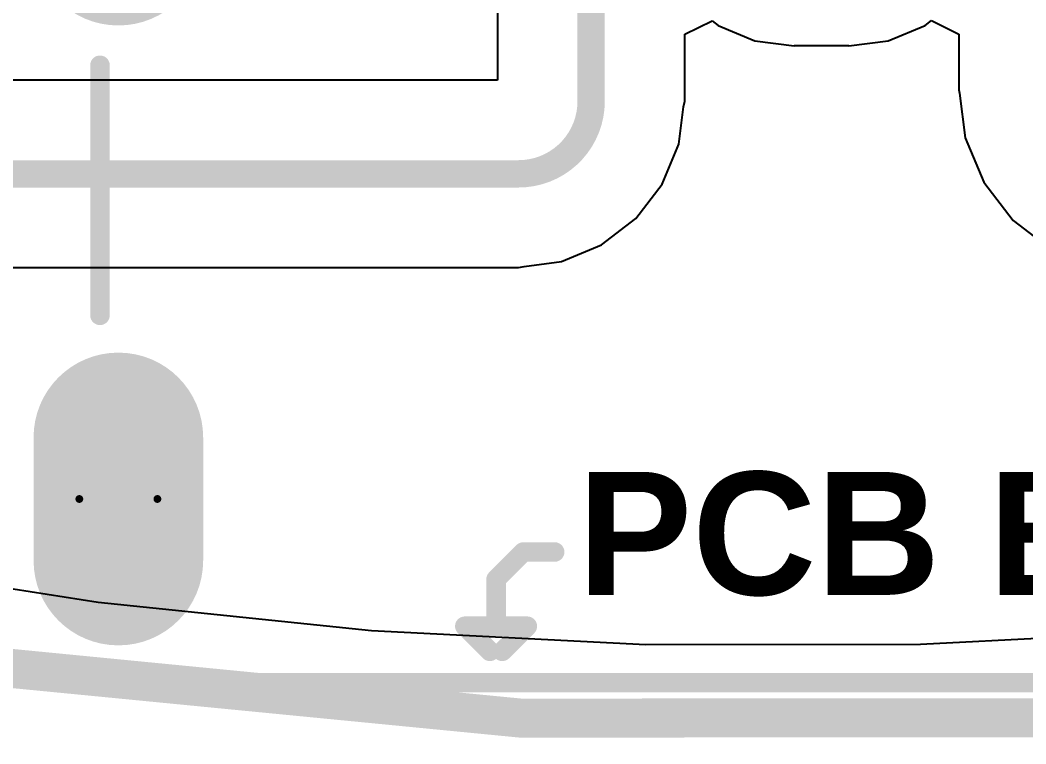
# Model space of a CAD drawing. Header units: inches. Extents: x -18 to 202, y -11 to 119.
# Drawn here: x 20.97 to 27.51, y -2.64 to 2.06 of the extents above; entities that cross this region are included whole.
import ezdxf

# ---------------------------------------------------------------- set-up
doc = ezdxf.new("R2010")
doc.units = ezdxf.units.IN
for name, color, linetype in [('Board Outline', 216, 'Continuous'), ('Bottom Layer', 5, 'Continuous'), ('Bottom Solder', 6, 'Continuous'), ('Drill Drawing', 1, 'Continuous'), ('Ground', 16, 'Continuous'), ('Mechanical 13', 56, 'Continuous'), ('Multi-Layer', 9, 'Continuous'), ('Pad Holes', 156, 'Continuous'), ('Power', 76, 'Continuous'), ('Top Layer', 1, 'Continuous'), ('Top Overlay', 2, 'Continuous'), ('Top Solder', 216, 'Continuous')]:
    doc.layers.add(name, color=color, linetype=linetype)
doc.styles.add('Arial_Bold', font='', dxfattribs={"height": 0.2})
doc.styles.get('Arial_Bold').set_extended_font_data('Arial', bold=True)

# ---------------------------------------------------------------- blocks, each defined once
blk = doc.blocks.new('TYPE_C_31_M_12__64')
at = {"layer": 'Bottom Layer'}
h = blk.add_hatch(color=5, dxfattribs=at)
edge = h.paths.add_edge_path()
edge.add_arc((-4.325, -2.775), 0.45, 180, 360)
edge.add_line((-3.875, -2.775), (-3.875, -1.975))
edge.add_arc((-4.325, -1.975), 0.45, 0, 180)
edge.add_line((-4.775, -1.975), (-4.775, -2.775))
at = {"layer": 'Bottom Solder'}
h = blk.add_hatch(color=6, dxfattribs=at)
edge = h.paths.add_edge_path()
edge.add_arc((-4.325, 2.355), 0.5516, 0, 180)
edge.add_line((-4.8766, 2.355), (-4.8766, 1.255))
edge.add_arc((-4.325, 1.255), 0.5516, 180, 360)
edge.add_line((-3.7734, 1.255), (-3.7734, 2.355))
h = blk.add_hatch(color=6, dxfattribs=at)
edge = h.paths.add_edge_path()
edge.add_arc((-4.325, -2.775), 0.5516, 180, 360)
edge.add_line((-3.7734, -2.775), (-3.7734, -1.975))
edge.add_arc((-4.325, -1.975), 0.5516, 0, 180)
edge.add_line((-4.8766, -1.975), (-4.8766, -2.775))
at = {"layer": 'Ground'}
h = blk.add_hatch(color=16, dxfattribs=at)
edge = h.paths.add_edge_path()
edge.add_arc((-4.325, -2.775), 0.45, 180, 360)
edge.add_line((-3.875, -2.775), (-3.875, -1.975))
edge.add_arc((-4.325, -1.975), 0.45, 0, 180)
edge.add_line((-4.775, -1.975), (-4.775, -2.775))
at = {"layer": 'Multi-Layer'}
h = blk.add_hatch(color=9, dxfattribs=at)
edge = h.paths.add_edge_path()
edge.add_arc((-4.325, -2.775), 0.45, 180, 360)
edge.add_line((-3.875, -2.775), (-3.875, -1.975))
edge.add_arc((-4.325, -1.975), 0.45, 0, 180)
edge.add_line((-4.775, -1.975), (-4.775, -2.775))
at = {"layer": 'Pad Holes'}
h = blk.add_hatch(color=7, dxfattribs=at)
edge = h.paths.add_edge_path()
edge.add_arc((-4.325, -2.775), 0.3, 180, 360)
edge.add_line((-4.025, -2.775), (-4.025, -1.975))
edge.add_arc((-4.325, -1.975), 0.3, 0, 180)
edge.add_line((-4.625, -1.975), (-4.625, -2.775))
at = {"layer": 'Power'}
h = blk.add_hatch(color=76, dxfattribs=at)
edge = h.paths.add_edge_path()
edge.add_arc((-4.325, -2.775), 0.45, 180, 360)
edge.add_line((-3.875, -2.775), (-3.875, -1.975))
edge.add_arc((-4.325, -1.975), 0.45, 0, 180)
edge.add_line((-4.775, -1.975), (-4.775, -2.775))
at = {"layer": 'Top Layer'}
h = blk.add_hatch(color=1, dxfattribs=at)
edge = h.paths.add_edge_path()
edge.add_arc((-4.325, -2.775), 0.45, 180, 360)
edge.add_line((-3.875, -2.775), (-3.875, -1.975))
edge.add_arc((-4.325, -1.975), 0.45, 0, 180)
edge.add_line((-4.775, -1.975), (-4.775, -2.775))
at = {"layer": 'Top Solder'}
h = blk.add_hatch(color=216, dxfattribs=at)
edge = h.paths.add_edge_path()
edge.add_arc((-4.325, 2.355), 0.5516, 0, 180)
edge.add_line((-4.8766, 2.355), (-4.8766, 1.255))
edge.add_arc((-4.325, 1.255), 0.5516, 180, 360)
edge.add_line((-3.7734, 1.255), (-3.7734, 2.355))
h = blk.add_hatch(color=216, dxfattribs=at)
edge = h.paths.add_edge_path()
edge.add_arc((-4.325, -2.775), 0.5516, 180, 360)
edge.add_line((-3.7734, -2.775), (-3.7734, -1.975))
edge.add_arc((-4.325, -1.975), 0.5516, 0, 180)
edge.add_line((-4.8766, -1.975), (-4.8766, -2.775))
at = {"layer": 'Mechanical 13'}
for points in [[(-1.8684, -2.8974, 0.127, 0.127, 0), (-1.6906, -2.7196, 0.127, 0.127, 0)], [(-1.6906, -2.7196, 0.127, 0.127, 0), (-1.4874, -2.7196, 0.127, 0.127, 0)], [(-1.8684, -2.8974, 0.127, 0.127, 0), (-1.8684, -3.2022, 0.127, 0.127, 0)], [(-2.0716, -3.2022, 0.127, 0.127, 0), (-1.8684, -3.2022, 0.127, 0.127, 0)], [(-2.0716, -3.2022, 0.127, 0.127, 0), (-1.9084, -3.3654, 0.127, 0.127, 0)], [(-1.8684, -3.2022, 0.127, 0.127, 0), (-1.6652, -3.2022, 0.127, 0.127, 0)], [(-1.8284, -3.3654, 0.127, 0.127, 0), (-1.6652, -3.2022, 0.127, 0.127, 0)]]:
    blk.add_lwpolyline(points, format="xyseb", dxfattribs=at)
for points in [[(-1.7223, -2.7196, 0.0635, 0.0635, 1), (-1.6588, -2.7196, 0.0635, 0.0635, 1)], [(-1.7223, -2.7196, 0.0635, 0.0635, 1), (-1.6588, -2.7196, 0.0635, 0.0635, 1)], [(-1.5191, -2.7196, 0.0635, 0.0635, 1), (-1.4556, -2.7196, 0.0635, 0.0635, 1)], [(-1.9002, -2.8974, 0.0635, 0.0635, 1), (-1.8367, -2.8974, 0.0635, 0.0635, 1)], [(-1.9002, -2.8974, 0.0635, 0.0635, 1), (-1.8367, -2.8974, 0.0635, 0.0635, 1)], [(-2.1034, -3.2022, 0.0635, 0.0635, 1), (-2.0399, -3.2022, 0.0635, 0.0635, 1)], [(-2.1034, -3.2022, 0.0635, 0.0635, 1), (-2.0399, -3.2022, 0.0635, 0.0635, 1)], [(-1.9001, -3.2022, 0.0635, 0.0635, 1), (-1.8366, -3.2022, 0.0635, 0.0635, 1)], [(-1.9001, -3.2022, 0.0635, 0.0635, 1), (-1.8366, -3.2022, 0.0635, 0.0635, 1)], [(-1.9001, -3.2022, 0.0635, 0.0635, 1), (-1.8366, -3.2022, 0.0635, 0.0635, 1)], [(-1.6969, -3.2022, 0.0635, 0.0635, 1), (-1.6334, -3.2022, 0.0635, 0.0635, 1)], [(-1.6969, -3.2022, 0.0635, 0.0635, 1), (-1.6334, -3.2022, 0.0635, 0.0635, 1)], [(-1.9402, -3.3654, 0.0635, 0.0635, 1), (-1.8767, -3.3654, 0.0635, 0.0635, 1)], [(-1.8601, -3.3654, 0.0635, 0.0635, 1), (-1.7966, -3.3654, 0.0635, 0.0635, 1)]]:
    blk.add_lwpolyline(points, format="xyseb", close=True, dxfattribs=at)
at = {"layer": 'Top Overlay'}
for points in [[(-4.4446, 0.4446, 0.127, 0.127, 0), (-4.4446, -1.181, 0.127, 0.127, 0)], [(-4.4954, -3.569, 0.127, 0.127, 0), (4.4954, -3.569, 0.127, 0.127, 0)]]:
    blk.add_lwpolyline(points, format="xyseb", dxfattribs=at)
for points in [[(-4.4764, 0.4446, 0.0635, 0.0635, 1), (-4.4129, 0.4446, 0.0635, 0.0635, 1)], [(-4.4764, -1.181, 0.0635, 0.0635, 1), (-4.4129, -1.181, 0.0635, 0.0635, 1)], [(-4.5272, -3.569, 0.0635, 0.0635, 1), (-4.4637, -3.569, 0.0635, 0.0635, 1)]]:
    blk.add_lwpolyline(points, format="xyseb", close=True, dxfattribs=at)
at = {"layer": 'Mechanical 13', "style": 'Arial_Bold'}
blk.add_text('PCB Edge', height=0.8, rotation=360, dxfattribs=at).set_placement((-1.3382, -2.9986))

msp = doc.modelspace()

# ---------------------------------------------------------------- linework, layer by layer
at = {"layer": 'Board Outline'}
msp.add_lwpolyline([(44.2299, 62.3099, 0.254, 0.254, -3.535496), (7.5647, 62.2891, 0.254, 0.254, 0)], format="xyseb", dxfattribs=at)
at = {"layer": 'Bottom Layer'}
for p, q in [((21.4786, -1.7225), (19.7132, -1.4469)), ((23.2559, -1.9063), (21.4786, -1.7225)), ((25.0403, -1.9978), (23.2559, -1.9063)), ((28.6115, -1.9032), (26.8271, -1.9968)), ((26.8271, -1.9968), (25.0403, -1.9978))]:
    msp.add_line(p, q, dxfattribs=at)
at = {"layer": 'Drill Drawing'}
for points in [[(21.863, -1.0502, 0.0508, 0.0508, 1), (21.355, -1.0502, 0.0508, 0.0508, 1)], [(21.3423, -1.0502, 0.0254, 0.0254, 1), (21.3677, -1.0502, 0.0254, 0.0254, 1)], [(21.8503, -1.0502, 0.0254, 0.0254, 1), (21.8757, -1.0502, 0.0254, 0.0254, 1)]]:
    msp.add_lwpolyline(points, format="xyseb", close=True, dxfattribs=at)
at = {"layer": 'Ground'}
for p, q in [((21.4786, -1.7225), (19.7132, -1.4469)), ((23.2559, -1.9063), (21.4786, -1.7225)), ((25.0403, -1.9978), (23.2559, -1.9063)), ((28.6115, -1.9032), (26.8271, -1.9968)), ((26.8271, -1.9968), (25.0403, -1.9978))]:
    msp.add_line(p, q, dxfattribs=at)
at = {"layer": 'Power'}
for p, q in [((21.4786, -1.7225), (19.7132, -1.4469)), ((23.2559, -1.9063), (21.4786, -1.7225)), ((25.0403, -1.9978), (23.2559, -1.9063)), ((28.6115, -1.9032), (26.8271, -1.9968)), ((26.8271, -1.9968), (25.0403, -1.9978))]:
    msp.add_line(p, q, dxfattribs=at)
at = {"layer": 'Top Layer'}
for p, q in [((24.0754, 2.5918), (24.0754, 1.6722)), ((25.2926, 1.9709), (25.4704, 2.0586)), ((25.4704, 2.0586), (25.5103, 2.028)), ((25.5103, 2.028), (25.7492, 1.9291)), ((26.6168, 1.9291), (26.8563, 2.0284)), ((26.8563, 2.0284), (26.8976, 2.0601)), ((26.8976, 2.0601), (27.0754, 1.9724)), ((25.2926, 1.5355), (25.2926, 1.9709)), ((27.0754, 1.9724), (27.0754, 1.6088)), ((25.7492, 1.9291), (26.0055, 1.8953)), ((26.0055, 1.8953), (26.0055, 1.8981)), ((26.0055, 1.8981), (26.3597, 1.8981)), ((26.3597, 1.8953), (26.6168, 1.9291)), ((26.3597, 1.8981), (26.3597, 1.8953)), ((24.0754, 1.6722), (20.7254, 1.6722)), ((27.0754, 1.6088), (27.0797, 1.5874)), ((27.0797, 1.5874), (27.1177, 1.2985)), ((25.2853, 1.4988), (25.2926, 1.5355)), ((25.2534, 1.2565), (25.2853, 1.4988)), ((25.1457, 0.9965), (25.2534, 1.2565)), ((27.1177, 1.2985), (27.2375, 1.0094)), ((24.9744, 0.7732), (25.1457, 0.9965)), ((27.2375, 1.0094), (27.428, 0.7611)), ((24.7511, 0.6019), (24.9744, 0.7732)), ((27.428, 0.7611), (27.6763, 0.5706)), ((24.4911, 0.4942), (24.7511, 0.6019)), ((24.2121, 0.455), (24.2488, 0.4623)), ((24.2488, 0.4623), (24.4911, 0.4942)), ((20.5524, 0.455), (24.2121, 0.455)), ((21.4786, -1.7225), (19.7132, -1.4469)), ((23.2559, -1.9063), (21.4786, -1.7225)), ((25.0403, -1.9978), (23.2559, -1.9063)), ((28.6115, -1.9032), (26.8271, -1.9968)), ((26.8271, -1.9968), (25.0403, -1.9978))]:
    msp.add_line(p, q, dxfattribs=at)
for points in [[(24.684, 1.5355, 0.1778, 0.1778, 0), (24.684, 3.6998, 0.1778, 0.1778, 0)], [(24.684, 1.5355, 0.1778, 0.1778, -0.41422), (24.2121, 1.0636, 0.1778, 0.1778, 0)], [(20.5524, 1.0636, 0.1778, 0.1778, 0), (24.2121, 1.0636, 0.1778, 0.1778, 0)]]:
    msp.add_lwpolyline(points, format="xyseb", dxfattribs=at)
for points in [[(24.6396, 1.5355, 0.0889, 0.0889, 1), (24.7285, 1.5355, 0.0889, 0.0889, 1)], [(24.6396, 1.5355, 0.0889, 0.0889, 1), (24.7285, 1.5355, 0.0889, 0.0889, 1)], [(24.1677, 1.0636, 0.0889, 0.0889, 1), (24.2566, 1.0636, 0.0889, 0.0889, 1)], [(24.1677, 1.0636, 0.0889, 0.0889, 1), (24.2566, 1.0636, 0.0889, 0.0889, 1)]]:
    msp.add_lwpolyline(points, format="xyseb", close=True, dxfattribs=at)

# ---------------------------------------------------------------- block references
msp.add_blockref('TYPE_C_31_M_12__64', (25.934, 1.3248))

doc.saveas('drawing.dxf')
